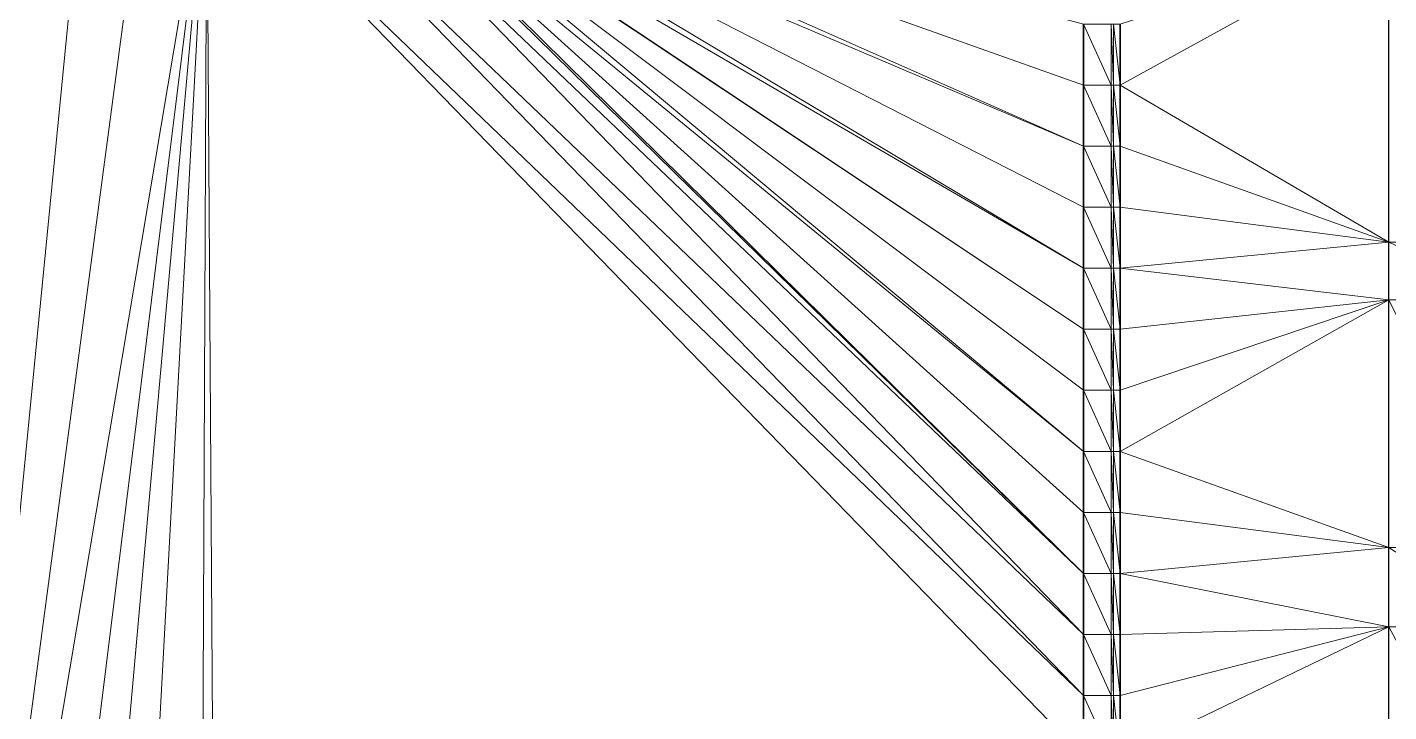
# Model space of a CAD drawing. Header units: metres. Extents: x 246428 to 246884, y 7418966 to 7419490.
# Drawn here: x 246736.88 to 246759.18, y 7419402.59 to 7419413.81 of the extents above; entities that cross this region are included whole.
import ezdxf

# ---------------------------------------------------------------- set-up
doc = ezdxf.new("R2010")
doc.units = ezdxf.units.M
doc.linetypes.add('blank name', pattern=[0])
doc.linetypes.add('HIDDEN', pattern=[9.525, 6.35, -3.175])
doc.layers.add('_12D_UNMAPPED', color=7, linetype='Continuous')
doc.layers.add('BATTER', color=250, linetype='HIDDEN', lineweight=25)
for name, color, linetype, lineweight, true_color in [('KERB_BACK', 7, 'Continuous', 35, 0x5fd2ff), ('KERB_LINE', 7, 'Continuous', 18, 0xb9b9b9), ('KERB_LIP', 7, 'Continuous', 35, 0x5fd2ff), ('KERB_TOP', 7, 'Continuous', 18, 0xb9b9b9)]:
    doc.layers.add(name, color=color, linetype=linetype, lineweight=lineweight, true_color=true_color)

msp = doc.modelspace()

# ---------------------------------------------------------------- linework, layer by layer
at = {"layer": '_12D_UNMAPPED', "color": 3, "linetype": 'blank name', "lineweight": 0}
for points in [[(246754.179, 7419411.859, 35.69), (246742.59, 7419416.793, 35.428), (246742.736, 7419416.929, 35.428)], [(246754.179, 7419412.859, 35.68), (246754.179, 7419411.859, 35.69), (246742.736, 7419416.929, 35.428)], [(246754.179, 7419413.859, 35.67), (246754.179, 7419412.859, 35.68), (246742.736, 7419416.929, 35.428)], [(246754.179, 7419404.859, 35.76), (246742.157, 7419416.655, 35.423), (246742.218, 7419416.658, 35.423)], [(246754.179, 7419406.859, 35.74), (246742.218, 7419416.658, 35.423), (246742.413, 7419416.7, 35.427)], [(246754.179, 7419406.859, 35.74), (246754.179, 7419405.859, 35.75), (246742.218, 7419416.658, 35.423)], [(246754.179, 7419405.859, 35.75), (246754.179, 7419404.859, 35.76), (246742.218, 7419416.658, 35.423)], [(246754.179, 7419408.859, 35.72), (246742.413, 7419416.7, 35.427), (246742.427, 7419416.706, 35.427)], [(246754.179, 7419407.859, 35.73), (246754.179, 7419406.859, 35.74), (246742.413, 7419416.7, 35.427)], [(246754.179, 7419408.859, 35.72), (246754.179, 7419407.859, 35.73), (246742.413, 7419416.7, 35.427)], [(246754.179, 7419409.859, 35.71), (246742.427, 7419416.706, 35.427), (246742.59, 7419416.793, 35.428)], [(246754.179, 7419409.859, 35.71), (246754.179, 7419408.859, 35.72), (246742.427, 7419416.706, 35.427)], [(246754.179, 7419410.859, 35.7), (246754.179, 7419409.859, 35.71), (246742.59, 7419416.793, 35.428)], [(246754.179, 7419411.859, 35.69), (246754.179, 7419410.859, 35.7), (246742.59, 7419416.793, 35.428)], [(246737.818, 7419416.655, 35.344), (246735.008, 7419388.055, 35.579), (246736.818, 7419416.655, 35.326)], [(246735.008, 7419388.055, 35.579), (246739.818, 7419416.655, 35.38), (246736.271, 7419388.055, 35.603)], [(246737.818, 7419416.655, 35.344), (246738.818, 7419416.655, 35.362), (246735.008, 7419388.055, 35.579)], [(246738.818, 7419416.655, 35.362), (246739.818, 7419416.655, 35.38), (246735.008, 7419388.055, 35.579)], [(246739.818, 7419416.655, 35.38), (246737.271, 7419388.055, 35.621), (246736.271, 7419388.055, 35.603)], [(246739.818, 7419416.655, 35.38), (246738.271, 7419388.055, 35.639), (246737.271, 7419388.055, 35.621)], [(246739.696, 7419388.055, 35.664), (246738.271, 7419388.055, 35.639), (246739.818, 7419416.655, 35.38)], [(246740.008, 7419388.055, 35.67), (246739.696, 7419388.055, 35.664), (246739.818, 7419416.655, 35.38)], [(246754.179, 7419401.859, 35.79), (246740.008, 7419388.055, 35.67), (246739.818, 7419416.655, 35.38)], [(246754.179, 7419402.859, 35.78), (246754.179, 7419401.859, 35.79), (246739.818, 7419416.655, 35.38)], [(246754.179, 7419402.859, 35.78), (246739.818, 7419416.655, 35.38), (246740.818, 7419416.655, 35.398)], [(246754.179, 7419403.859, 35.77), (246740.818, 7419416.655, 35.398), (246741.818, 7419416.655, 35.416)], [(246754.179, 7419403.859, 35.77), (246754.179, 7419402.859, 35.78), (246740.818, 7419416.655, 35.398)], [(246754.179, 7419404.859, 35.76), (246754.179, 7419403.859, 35.77), (246741.818, 7419416.655, 35.416)], [(246754.179, 7419404.859, 35.76), (246741.818, 7419416.655, 35.416), (246742.157, 7419416.655, 35.423)], [(246759.179, 7419410.284, 36.297), (246754.78, 7419412.859, 35.844), (246759.179, 7419415.284, 36.247)], [(246754.78, 7419412.859, 35.844), (246754.78, 7419413.859, 35.834), (246759.179, 7419415.284, 36.247)], [(246761.179, 7419410.284, 36.317), (246759.179, 7419410.284, 36.297), (246759.179, 7419415.284, 36.247)], [(246761.179, 7419415.284, 36.267), (246761.179, 7419410.284, 36.317), (246759.179, 7419415.284, 36.247)], [(246754.63, 7419412.859, 35.694), (246754.179, 7419413.859, 35.67), (246754.63, 7419413.859, 35.684)], [(246754.179, 7419412.859, 35.68), (246754.179, 7419413.859, 35.67), (246754.63, 7419412.859, 35.694)], [(246754.63, 7419412.859, 35.694), (246754.63, 7419413.859, 35.684), (246754.669, 7419412.859, 35.844)], [(246754.669, 7419412.859, 35.844), (246754.63, 7419413.859, 35.684), (246754.669, 7419413.859, 35.834)], [(246754.669, 7419412.859, 35.844), (246754.669, 7419413.859, 35.834), (246754.78, 7419412.859, 35.844)], [(246754.78, 7419412.859, 35.844), (246754.669, 7419413.859, 35.834), (246754.78, 7419413.859, 35.834)], [(246754.179, 7419411.859, 35.69), (246754.179, 7419412.859, 35.68), (246754.63, 7419411.859, 35.704)], [(246754.63, 7419411.859, 35.704), (246754.179, 7419412.859, 35.68), (246754.63, 7419412.859, 35.694)], [(246754.63, 7419411.859, 35.704), (246754.63, 7419412.859, 35.694), (246754.669, 7419411.859, 35.854)], [(246754.669, 7419411.859, 35.854), (246754.63, 7419412.859, 35.694), (246754.669, 7419412.859, 35.844)], [(246754.669, 7419411.859, 35.854), (246754.669, 7419412.859, 35.844), (246754.78, 7419411.859, 35.854)], [(246754.78, 7419411.859, 35.854), (246754.669, 7419412.859, 35.844), (246754.78, 7419412.859, 35.844)], [(246754.78, 7419411.859, 35.854), (246754.78, 7419412.859, 35.844), (246759.179, 7419410.284, 36.297)], [(246754.179, 7419410.859, 35.7), (246754.179, 7419411.859, 35.69), (246754.63, 7419410.859, 35.714)], [(246754.63, 7419410.859, 35.714), (246754.179, 7419411.859, 35.69), (246754.63, 7419411.859, 35.704)], [(246754.63, 7419410.859, 35.714), (246754.63, 7419411.859, 35.704), (246754.669, 7419410.859, 35.864)], [(246754.669, 7419410.859, 35.864), (246754.63, 7419411.859, 35.704), (246754.669, 7419411.859, 35.854)], [(246754.669, 7419410.859, 35.864), (246754.669, 7419411.859, 35.854), (246754.78, 7419410.859, 35.864)], [(246754.78, 7419410.859, 35.864), (246754.669, 7419411.859, 35.854), (246754.78, 7419411.859, 35.854)], [(246754.78, 7419410.859, 35.864), (246754.78, 7419411.859, 35.854), (246759.179, 7419410.284, 36.297)], [(246754.179, 7419409.859, 35.71), (246754.179, 7419410.859, 35.7), (246754.63, 7419409.859, 35.724)], [(246754.63, 7419409.859, 35.724), (246754.179, 7419410.859, 35.7), (246754.63, 7419410.859, 35.714)], [(246754.63, 7419409.859, 35.724), (246754.63, 7419410.859, 35.714), (246754.669, 7419409.859, 35.874)], [(246754.669, 7419409.859, 35.874), (246754.63, 7419410.859, 35.714), (246754.669, 7419410.859, 35.864)], [(246754.669, 7419409.859, 35.874), (246754.669, 7419410.859, 35.864), (246754.78, 7419409.859, 35.874)], [(246754.78, 7419409.859, 35.874), (246754.669, 7419410.859, 35.864), (246754.78, 7419410.859, 35.864)], [(246754.78, 7419409.859, 35.874), (246754.78, 7419410.859, 35.864), (246759.179, 7419410.284, 36.297)], [(246759.179, 7419409.343, 36.306), (246754.78, 7419409.859, 35.874), (246759.179, 7419410.284, 36.297)], [(246761.179, 7419410.284, 36.317), (246761.179, 7419409.343, 36.326), (246759.179, 7419410.284, 36.297)], [(246761.179, 7419409.343, 36.326), (246759.179, 7419409.343, 36.306), (246759.179, 7419410.284, 36.297)], [(246754.179, 7419408.859, 35.72), (246754.179, 7419409.859, 35.71), (246754.63, 7419408.859, 35.734)], [(246754.63, 7419408.859, 35.734), (246754.179, 7419409.859, 35.71), (246754.63, 7419409.859, 35.724)], [(246754.669, 7419408.859, 35.884), (246754.63, 7419409.859, 35.724), (246754.669, 7419409.859, 35.874)], [(246754.63, 7419408.859, 35.734), (246754.63, 7419409.859, 35.724), (246754.669, 7419408.859, 35.884)], [(246754.78, 7419408.859, 35.884), (246754.669, 7419409.859, 35.874), (246754.78, 7419409.859, 35.874)], [(246754.669, 7419408.859, 35.884), (246754.669, 7419409.859, 35.874), (246754.78, 7419408.859, 35.884)], [(246754.78, 7419408.859, 35.884), (246754.78, 7419409.859, 35.874), (246759.179, 7419409.343, 36.306)], [(246759.179, 7419405.284, 36.332), (246754.78, 7419406.859, 35.904), (246759.179, 7419409.343, 36.306)], [(246754.78, 7419406.859, 35.904), (246754.78, 7419407.859, 35.894), (246759.179, 7419409.343, 36.306)], [(246754.78, 7419407.859, 35.894), (246754.78, 7419408.859, 35.884), (246759.179, 7419409.343, 36.306)], [(246761.179, 7419405.284, 36.352), (246759.179, 7419405.284, 36.332), (246759.179, 7419409.343, 36.306)], [(246761.179, 7419409.343, 36.326), (246761.179, 7419405.284, 36.352), (246759.179, 7419409.343, 36.306)], [(246754.179, 7419407.859, 35.73), (246754.179, 7419408.859, 35.72), (246754.63, 7419407.859, 35.744)], [(246754.63, 7419407.859, 35.744), (246754.179, 7419408.859, 35.72), (246754.63, 7419408.859, 35.734)], [(246754.669, 7419407.859, 35.894), (246754.63, 7419407.859, 35.744), (246754.63, 7419408.859, 35.734)], [(246754.669, 7419407.859, 35.894), (246754.63, 7419408.859, 35.734), (246754.669, 7419408.859, 35.884)], [(246754.78, 7419407.859, 35.894), (246754.669, 7419408.859, 35.884), (246754.78, 7419408.859, 35.884)], [(246754.78, 7419407.859, 35.894), (246754.669, 7419407.859, 35.894), (246754.669, 7419408.859, 35.884)], [(246754.179, 7419406.859, 35.74), (246754.179, 7419407.859, 35.73), (246754.63, 7419406.859, 35.754)], [(246754.63, 7419406.859, 35.754), (246754.179, 7419407.859, 35.73), (246754.63, 7419407.859, 35.744)], [(246754.63, 7419406.859, 35.754), (246754.63, 7419407.859, 35.744), (246754.669, 7419406.859, 35.904)], [(246754.669, 7419406.859, 35.904), (246754.63, 7419407.859, 35.744), (246754.669, 7419407.859, 35.894)], [(246754.669, 7419406.859, 35.904), (246754.669, 7419407.859, 35.894), (246754.78, 7419406.859, 35.904)], [(246754.78, 7419406.859, 35.904), (246754.669, 7419407.859, 35.894), (246754.78, 7419407.859, 35.894)], [(246754.179, 7419405.859, 35.75), (246754.179, 7419406.859, 35.74), (246754.63, 7419405.859, 35.764)], [(246754.63, 7419405.859, 35.764), (246754.179, 7419406.859, 35.74), (246754.63, 7419406.859, 35.754)], [(246754.63, 7419405.859, 35.764), (246754.63, 7419406.859, 35.754), (246754.669, 7419405.859, 35.914)], [(246754.669, 7419405.859, 35.914), (246754.63, 7419406.859, 35.754), (246754.669, 7419406.859, 35.904)], [(246754.669, 7419405.859, 35.914), (246754.669, 7419406.859, 35.904), (246754.78, 7419405.859, 35.914)], [(246754.78, 7419405.859, 35.914), (246754.669, 7419406.859, 35.904), (246754.78, 7419406.859, 35.904)], [(246754.78, 7419405.859, 35.914), (246754.78, 7419406.859, 35.904), (246759.179, 7419405.284, 36.332)], [(246754.179, 7419404.859, 35.76), (246754.179, 7419405.859, 35.75), (246754.63, 7419404.859, 35.774)], [(246754.63, 7419404.859, 35.774), (246754.179, 7419405.859, 35.75), (246754.63, 7419405.859, 35.764)], [(246754.63, 7419404.859, 35.774), (246754.63, 7419405.859, 35.764), (246754.669, 7419404.859, 35.924)], [(246754.669, 7419404.859, 35.924), (246754.63, 7419405.859, 35.764), (246754.669, 7419405.859, 35.914)], [(246754.669, 7419404.859, 35.924), (246754.669, 7419405.859, 35.914), (246754.78, 7419404.859, 35.924)], [(246754.78, 7419404.859, 35.924), (246754.669, 7419405.859, 35.914), (246754.78, 7419405.859, 35.914)], [(246754.78, 7419404.859, 35.924), (246754.78, 7419405.859, 35.914), (246759.179, 7419405.284, 36.332)], [(246759.179, 7419403.986, 36.333), (246754.78, 7419404.859, 35.924), (246759.179, 7419405.284, 36.332)], [(246761.179, 7419403.986, 36.353), (246759.179, 7419403.986, 36.333), (246759.179, 7419405.284, 36.332)], [(246761.179, 7419405.284, 36.352), (246761.179, 7419403.986, 36.353), (246759.179, 7419405.284, 36.332)], [(246754.179, 7419403.859, 35.77), (246754.179, 7419404.859, 35.76), (246754.63, 7419403.859, 35.784)], [(246754.63, 7419403.859, 35.784), (246754.179, 7419404.859, 35.76), (246754.63, 7419404.859, 35.774)], [(246754.63, 7419403.859, 35.784), (246754.63, 7419404.859, 35.774), (246754.669, 7419403.859, 35.934)], [(246754.669, 7419403.859, 35.934), (246754.63, 7419404.859, 35.774), (246754.669, 7419404.859, 35.924)], [(246754.669, 7419403.859, 35.934), (246754.669, 7419404.859, 35.924), (246754.78, 7419403.859, 35.934)], [(246754.78, 7419403.859, 35.934), (246754.669, 7419404.859, 35.924), (246754.78, 7419404.859, 35.924)], [(246754.78, 7419403.859, 35.934), (246754.78, 7419404.859, 35.924), (246759.179, 7419403.986, 36.333)], [(246759.179, 7419400.284, 36.32), (246754.78, 7419401.859, 35.954), (246759.179, 7419403.986, 36.333)], [(246754.78, 7419401.859, 35.954), (246754.78, 7419402.859, 35.944), (246759.179, 7419403.986, 36.333)], [(246754.78, 7419402.859, 35.944), (246754.78, 7419403.859, 35.934), (246759.179, 7419403.986, 36.333)], [(246761.179, 7419403.986, 36.353), (246761.179, 7419400.284, 36.34), (246759.179, 7419403.986, 36.333)], [(246761.179, 7419400.284, 36.34), (246759.179, 7419400.284, 36.32), (246759.179, 7419403.986, 36.333)], [(246754.179, 7419402.859, 35.78), (246754.179, 7419403.859, 35.77), (246754.63, 7419402.859, 35.794)], [(246754.63, 7419402.859, 35.794), (246754.179, 7419403.859, 35.77), (246754.63, 7419403.859, 35.784)], [(246754.63, 7419402.859, 35.794), (246754.63, 7419403.859, 35.784), (246754.669, 7419402.859, 35.944)], [(246754.669, 7419402.859, 35.944), (246754.63, 7419403.859, 35.784), (246754.669, 7419403.859, 35.934)], [(246754.669, 7419402.859, 35.944), (246754.669, 7419403.859, 35.934), (246754.78, 7419402.859, 35.944)], [(246754.78, 7419402.859, 35.944), (246754.669, 7419403.859, 35.934), (246754.78, 7419403.859, 35.934)], [(246754.179, 7419401.859, 35.79), (246754.179, 7419402.859, 35.78), (246754.63, 7419401.859, 35.804)], [(246754.63, 7419401.859, 35.804), (246754.179, 7419402.859, 35.78), (246754.63, 7419402.859, 35.794)], [(246754.63, 7419401.859, 35.804), (246754.63, 7419402.859, 35.794), (246754.669, 7419401.859, 35.954)], [(246754.669, 7419401.859, 35.954), (246754.63, 7419402.859, 35.794), (246754.669, 7419402.859, 35.944)], [(246754.669, 7419401.859, 35.954), (246754.669, 7419402.859, 35.944), (246754.78, 7419401.859, 35.954)], [(246754.78, 7419401.859, 35.954), (246754.669, 7419402.859, 35.944), (246754.78, 7419402.859, 35.944)]]:
    msp.add_3dface(points, dxfattribs=at)
at = {"layer": 'BATTER'}
msp.add_polyline3d([(246759.179, 7419400.284, 36.32), (246759.179, 7419403.986, 36.333), (246759.179, 7419405.284, 36.332), (246759.179, 7419409.343, 36.306), (246759.179, 7419410.284, 36.297), (246759.179, 7419415.284, 36.247), (246759.179, 7419420.284, 36.197), (246759.179, 7419425.284, 36.147), (246759.179, 7419430.284, 36.097), (246759.179, 7419431.192, 36.088), (246759.179, 7419434.184, 36.045)], dxfattribs=at)
at = {"layer": 'KERB_BACK'}
msp.add_polyline3d([(246754.78, 7419401.859, 35.954), (246754.78, 7419402.859, 35.944), (246754.78, 7419403.859, 35.934), (246754.78, 7419404.859, 35.924), (246754.78, 7419405.859, 35.914), (246754.78, 7419406.859, 35.904), (246754.78, 7419407.859, 35.894), (246754.78, 7419408.859, 35.884), (246754.78, 7419409.859, 35.874), (246754.78, 7419410.859, 35.864), (246754.78, 7419411.859, 35.854), (246754.78, 7419412.859, 35.844), (246754.78, 7419413.859, 35.834)], dxfattribs=at)
at = {"layer": 'KERB_LINE'}
msp.add_polyline3d([(246754.63, 7419401.859, 35.804), (246754.63, 7419402.859, 35.794), (246754.63, 7419403.859, 35.784), (246754.63, 7419404.859, 35.774), (246754.63, 7419405.859, 35.764), (246754.63, 7419406.859, 35.754), (246754.63, 7419407.859, 35.744), (246754.63, 7419408.859, 35.734), (246754.63, 7419409.859, 35.724), (246754.63, 7419410.859, 35.714), (246754.63, 7419411.859, 35.704), (246754.63, 7419412.859, 35.694), (246754.63, 7419413.859, 35.684)], dxfattribs=at)
at = {"layer": 'KERB_LIP'}
msp.add_polyline3d([(246754.179, 7419401.859, 35.79), (246754.179, 7419402.859, 35.78), (246754.179, 7419403.859, 35.77), (246754.179, 7419404.859, 35.76), (246754.179, 7419405.859, 35.75), (246754.179, 7419406.859, 35.74), (246754.179, 7419407.859, 35.73), (246754.179, 7419408.859, 35.72), (246754.179, 7419409.859, 35.71), (246754.179, 7419410.859, 35.7), (246754.179, 7419411.859, 35.69), (246754.179, 7419412.859, 35.68), (246754.179, 7419413.859, 35.67)], dxfattribs=at)
at = {"layer": 'KERB_TOP'}
msp.add_polyline3d([(246754.669, 7419401.859, 35.954), (246754.669, 7419402.859, 35.944), (246754.669, 7419403.859, 35.934), (246754.669, 7419404.859, 35.924), (246754.669, 7419405.859, 35.914), (246754.669, 7419406.859, 35.904), (246754.669, 7419407.859, 35.894), (246754.669, 7419408.859, 35.884), (246754.669, 7419409.859, 35.874), (246754.669, 7419410.859, 35.864), (246754.669, 7419411.859, 35.854), (246754.669, 7419412.859, 35.844), (246754.669, 7419413.859, 35.834)], dxfattribs=at)

doc.saveas('drawing.dxf')
